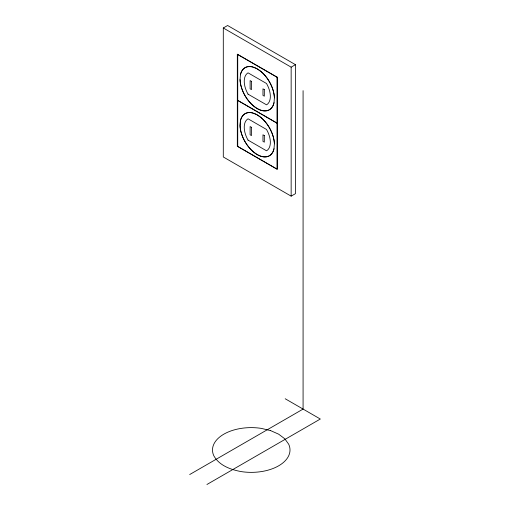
<?xml version="1.0" encoding="UTF-8"?>
<svg xmlns="http://www.w3.org/2000/svg" width="510" height="510" viewBox="0 0 510 510"><rect width="100%" height="100%" fill="white"/><g stroke="black" fill="none" stroke-linecap="round" stroke-linejoin="round"><path stroke-width="0.76" d="M223.297 27.986L227.607 25.5L295.462 64.674L295.462 193.66L291.153 196.146L223.297 156.972L223.297 27.986L291.153 67.161L295.462 64.674M189.682 474.549L303.08 409.084L303.08 90.659M206.92 484.5L320.318 419.029L285.198 398.756M237.322 54.328L277.255 77.386L277.255 169.237L237.322 146.179M248.013 94.146L266.526 104.83A18.462 10.659 60 0 0 266.526 83.512L248.064 72.853A18.462 10.659 60 0 0 248.064 94.171M237.322 100.132L277.128 123.114M237.322 100.215L277.128 123.28M248.013 140.11L266.526 150.801A18.462 10.659 60 0 0 266.526 129.476L248.064 118.817A18.462 10.659 60 0 0 248.064 140.142M291.153 67.161L291.153 196.146M237.73 54.564L237.73 146.498M274.004 102.644A24.308 14.038 60 0 1 255.708 107.54A24.308 14.038 60 0 1 240.051 79.566M274.399 143.839A24.308 14.038 60 0 0 258.742 115.872A24.308 14.038 60 0 0 240.446 120.762L240.051 125.696A24.308 14.038 60 0 0 255.708 153.663A24.308 14.038 60 0 0 274.004 148.773L274.399 143.763A24.308 14.038 60 0 0 260.967 117.472L256.492 114.438L252.074 112.78A24.308 14.038 60 0 0 240.446 120.685L240.051 125.619A24.308 14.038 60 0 0 255.708 153.586A24.308 14.038 60 0 0 274.004 148.69M240.446 74.798A24.308 14.038 60 0 1 258.742 69.908A24.308 14.038 60 0 1 274.399 97.875M240.446 74.638L240.051 79.732A24.308 14.038 60 0 0 255.708 107.699A24.308 14.038 60 0 0 274.004 102.803L274.399 97.71A24.308 14.038 60 0 0 260.967 71.425L256.492 68.385L252.074 66.727A24.308 14.038 60 0 0 240.446 74.638M270.625 430.618L261.279 428.381A38.747 22.37 0 0 0 213.824 455.781C219.306 465.636 230.737 469.659 241.224 471.603A38.747 22.37 0 0 0 288.679 444.204L284.809 438.81L278.651 434.176L270.625 430.618M277.128 77.15L237.322 54.168L237.322 146.262L277.128 169.244L277.128 77.15M251.481 81.358L250.123 80.574L250.123 88.829L251.481 89.613L251.481 81.358M264.327 89.613L262.969 88.829L262.969 95.408L264.327 96.192L264.327 89.613M251.481 127.328L250.123 126.544L250.123 134.793L251.481 135.577L251.481 127.328M264.327 135.577L262.969 134.793L262.969 141.378L264.327 142.162L264.327 135.577"/></g></svg>
